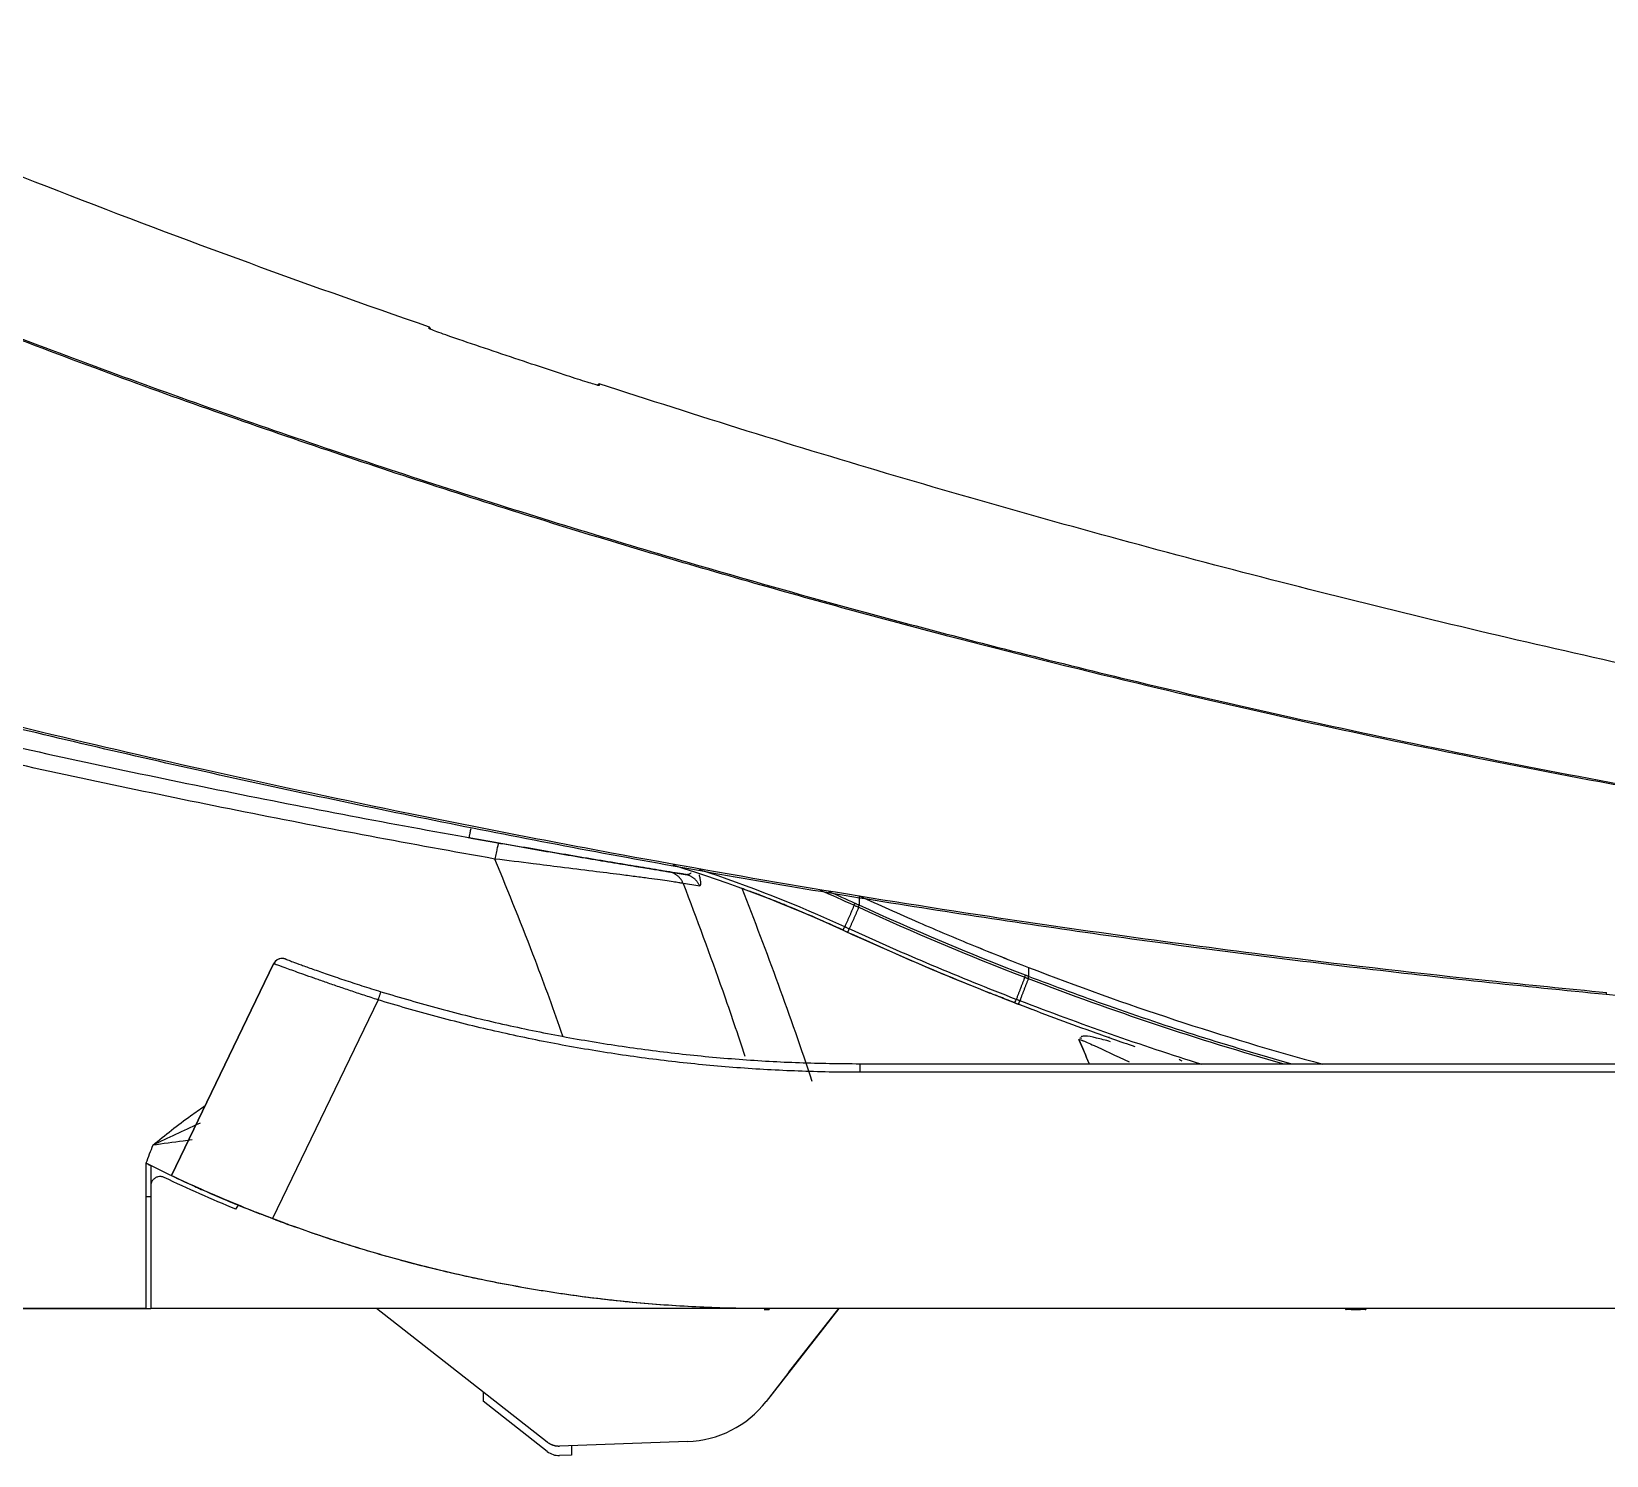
# Model space of a CAD drawing. Header units: millimetres. Extents: x -87 to 534, y -466 to 274.
# Drawn here: x 79.1 to 245.3, y -466.1 to -315.9 of the extents above; entities that cross this region are included whole.
import ezdxf

# ---------------------------------------------------------------- set-up
doc = ezdxf.new("R2010")
doc.units = ezdxf.units.MM
doc.header["$MEASUREMENT"] = 0
doc.layers.add('1', color=7, linetype='Continuous')

msp = doc.modelspace()

# ---------------------------------------------------------------- linework, layer by layer
at = {"layer": '1', "color": 157}
for p, q in [((166.411, -407.067), (166.411, -408.067)), ((105.558, -413.686), (105.558, -413.686)), ((104.648, -414.257), (93.862, -436.594)), ((93.862, -436.594), (104.648, -414.257)), ((104.648, -414.257), (104.648, -414.257)), ((184.299, -414.636), (184.299, -415.586)), ((115.665, -418.048), (104.519, -441.131)), ((166.486, -424.79), (342.022, -424.789)), ((166.486, -424.79), (166.486, -425.694)), ((342.022, -425.693), (166.486, -425.694)), ((93.862, -436.594), (93.862, -436.594)), ((91.681, -437.693), (91.681, -450.624)), ((96.587, -437.85), (96.587, -437.85)), ((91.18, -450.623), (40.031, -450.623)), ((40.257, -450.623), (91.681, -450.623)), ((91.18, -450.623), (91.18, -450.623)), ((133.515, -464.7), (115.498, -450.624)), ((267.017, -450.623), (156.317, -450.623)), ((156.388, -450.723), (156.928, -450.723)), ((164.267, -450.623), (156.604, -460.432)), ((164.267, -450.623), (156.604, -460.432)), ((346.868, -450.622), (156.784, -450.621)), ((156.928, -450.623), (156.928, -450.723)), ((159.012, -457.349), (164.267, -450.623)), ((217.74, -450.623), (217.74, -450.723)), ((217.752, -450.723), (217.74, -450.723)), ((217.752, -450.623), (217.752, -450.723)), ((217.752, -450.723), (217.812, -450.723)), ((217.812, -450.623), (217.812, -450.723)), ((218.312, -450.723), (217.812, -450.723)), ((218.312, -450.623), (218.312, -450.723)), ((218.312, -450.723), (219.312, -450.723)), ((219.312, -450.623), (219.312, -450.723)), ((219.812, -450.723), (219.312, -450.723)), ((219.812, -450.623), (219.812, -450.723)), ((219.812, -450.723), (219.872, -450.723)), ((219.872, -450.623), (219.872, -450.723)), ((219.884, -450.723), (219.872, -450.723)), ((219.884, -450.723), (219.884, -450.623)), ((159.012, -457.349), (156.604, -460.432)), ((126.738, -459.406), (126.738, -460.406)), ((133.515, -465.7), (126.738, -460.406)), ((156.604, -460.432), (156.604, -460.432)), ((148.319, -464.653), (134.816, -465.123)), ((136.075, -465.079), (136.075, -466.079)), ((136.075, -465.079), (136.075, -466.079)), ((136.075, -465.079), (136.075, -466.079)), ((136.075, -466.079), (134.816, -466.123)), ((136.075, -466.079), (134.816, -466.123)), ((136.075, -466.079), (136.075, -466.079)), ((136.075, -466.079), (136.075, -466.079))]:
    msp.add_line(p, q, dxfattribs=at)
at = {"layer": '1', "color": 8}
msp.add_line((136.075, -466.079), (136.075, -466.079), dxfattribs=at)
msp.add_line((136.075, -466.079), (136.075, -466.079), dxfattribs=at)
at = {"layer": '1', "color": 157}
for centre, radius, start, end in [((103.26, -544.374), 147.133, 65.301, 67.79156), ((298.372, -120.149), 319.809, 245.30122, 248.31653), ((105.558, -414.696), 1.01, 90.02504, 154.22428), ((105.558, -414.696), 1.01, 79.59925, 154.22428), ((147.936, -453.66), 10.999, 271.995, 322), ((134.746, -464.124), 2, 232, 271.995)]:
    msp.add_arc(centre, radius, start, end, dxfattribs=at)
for points, knots in [([(41.384, -315.883), (54.253, -321.549), (67.418, -327.032), (93.984, -337.402), (107.446, -342.34), (121.06, -347.038)], [0, 0, 0, 0, 0.5, 0.5, 1, 1, 1, 1]), ([(531.43, -409.897), (531.419, -409.899), (531.399, -409.904), (531.033, -409.936), (530.405, -409.985), (529.478, -410.055), (528.246, -410.145), (526.696, -410.257), (524.821, -410.389), (522.624, -410.54), (520.102, -410.708), (517.25, -410.892), (514.062, -411.088), (510.533, -411.295), (506.665, -411.51), (502.467, -411.728), (497.964, -411.947), (493.205, -412.163), (488.245, -412.373), (483.088, -412.575), (477.726, -412.765), (472.149, -412.94), (459.795, -413.273), (441.885, -413.541), (420.263, -413.312), (397.505, -412.669), (369.945, -411.299), (336.036, -408.366), (300.754, -404.203), (266.01, -399.075), (230.361, -392.504), (200.567, -385.942), (175.361, -379.634), (154.345, -373.891), (132.293, -367.319), (109.271, -359.824), (85.295, -351.37), (69.201, -345.047), (60.953, -341.806)], [0, 0, 0, 0, 0.0108757, 0.0218056, 0.0328122, 0.0439208, 0.0551598, 0.0665594, 0.0781215, 0.0897971, 0.1015334, 0.1133271, 0.1252159, 0.1372359, 0.1494032, 0.1617252, 0.1741827, 0.1867243, 0.1993274, 0.2120014, 0.2247696, 0.2376547, 0.2506782, 0.3080105, 0.3496163, 0.3758056, 0.4358375, 0.5007244, 0.5583964, 0.6252814, 0.6875394, 0.7501841, 0.7863151, 0.8246513, 0.8651768, 0.9078756, 0.952787, 1, 1, 1, 1]), ([(61.043, -341.648), (65.023, -343.232), (72.975, -346.396), (85.007, -350.941), (97.103, -355.334), (109.272, -359.562), (121.505, -363.628), (133.791, -367.528), (146.118, -371.261), (158.476, -374.823), (170.86, -378.216), (183.265, -381.44), (203.066, -386.312), (230.323, -392.322), (258.988, -397.601), (282.148, -401.271), (300.294, -403.843), (317.989, -406.06), (341.153, -408.616), (369.336, -411.067), (403.48, -412.798), (436.607, -413.408), (466.724, -412.992), (488.722, -412.189), (504.202, -411.46), (514.062, -410.905), (521.837, -410.406), (526.745, -410.062), (529.567, -409.856), (531.029, -409.744), (531.16, -409.729), (531.226, -409.721)], [0, 0, 0, 0, 0.022856, 0.0456695, 0.0684642, 0.0912564, 0.1140365, 0.1367904, 0.1595041, 0.1821647, 0.2047768, 0.2273454, 0.2498715, 0.3124924, 0.3747979, 0.4042306, 0.4371341, 0.4724502, 0.4993868, 0.5616798, 0.6243274, 0.6867059, 0.7494254, 0.8117279, 0.8431145, 0.8745161, 0.9056301, 0.9372583, 0.9579274, 0.9787944, 1, 1, 1, 1]), ([(124.174, -348.369), (123.892, -348.272), (123.609, -348.174), (122.972, -347.951), (122.619, -347.825), (122.003, -347.603), (121.73, -347.502), (121.317, -347.345), (121.169, -347.286), (121.071, -347.241), (121.057, -347.232), (121.06, -347.23)], [0, 0, 0, 0, 0.1728287, 0.1728287, 0.4126725, 0.4126725, 0.6540024, 0.6540024, 0.8909675, 0.8909675, 1, 1, 1, 1]), ([(121.06, -347.23), (121.06, -347.226), (121.06, -347.221), (121.06, -347.201), (121.06, -347.186), (121.06, -347.158), (121.06, -347.145), (121.06, -347.122), (121.06, -347.111), (121.06, -347.092), (121.06, -347.083), (121.06, -347.068), (121.06, -347.062), (121.06, -347.054), (121.06, -347.052), (121.06, -347.044), (121.06, -347.04), (121.06, -347.038)], [0, 0, 0, 0, 0.0351997, 0.0351997, 0.1759989, 0.1759989, 0.3167981, 0.3167981, 0.4575973, 0.4575973, 0.5983964, 0.5983964, 0.7391956, 0.7391956, 0.8095951, 0.8095951, 1, 1, 1, 1]), ([(135.628, -352.209), (135.349, -352.118), (135.071, -352.026), (133.679, -351.566), (132.566, -351.197), (130.239, -350.42), (129.025, -350.013), (126.598, -349.194), (125.386, -348.782), (124.174, -348.369)], [0, 0, 0, 0, 0.0728106, 0.0728106, 0.3640534, 0.3640534, 0.6820249, 0.6820249, 1, 1, 1, 1]), ([(138.997, -353.245), (139.003, -353.253), (138.955, -353.244), (138.764, -353.194), (138.62, -353.153), (138.242, -353.041), (137.997, -352.967), (137.422, -352.788), (137.077, -352.679), (136.368, -352.452), (135.994, -352.33), (135.628, -352.209)], [0, 0, 0, 0, 0.1816931, 0.1816931, 0.3627575, 0.3627575, 0.5630281, 0.5630281, 0.7850565, 0.7850565, 1, 1, 1, 1]), ([(138.997, -353.061), (138.997, -353.061), (138.997, -353.062), (138.997, -353.066), (138.997, -353.07), (138.997, -353.08), (138.997, -353.084), (138.997, -353.093), (138.997, -353.098), (138.997, -353.109), (138.997, -353.115), (138.997, -353.134), (138.997, -353.149), (138.997, -353.174), (138.997, -353.183), (138.997, -353.209), (138.997, -353.226), (138.997, -353.245)], [0, 0, 0, 0, 0.0490661, 0.0490661, 0.2453309, 0.2453309, 0.3434632, 0.3434632, 0.4415954, 0.4415954, 0.5397276, 0.5397276, 0.7359925, 0.7359925, 0.8341247, 0.8341247, 1, 1, 1, 1]), ([(531.226, -409.721), (525.237, -409.848), (513.401, -410.098), (495.822, -410.142), (478.582, -409.957), (461.612, -409.53), (444.864, -408.879), (428.306, -408.006), (411.915, -406.918), (395.655, -405.62), (379.473, -404.103), (363.306, -402.35), (347.106, -400.352), (330.865, -398.105), (314.599, -395.612), (298.344, -392.881), (282.129, -389.917), (265.971, -386.725), (249.874, -383.305), (233.835, -379.659), (217.853, -375.786), (201.931, -371.688), (186.076, -367.369), (170.298, -362.827), (154.597, -358.083), (144.195, -354.734), (138.997, -353.061)], [0, 0, 0, 0, 0.0451214, 0.0891803, 0.1324133, 0.1749932, 0.2170551, 0.2586678, 0.2998929, 0.3407968, 0.3815353, 0.4223234, 0.4632912, 0.5044872, 0.5458324, 0.5872462, 0.6286506, 0.6699985, 0.7113136, 0.7526092, 0.7938983, 0.8351842, 0.8764511, 0.9176834, 0.9588659, 1, 1, 1, 1]), ([(37.493, -378.774), (41.381, -379.84), (49.851, -382.164), (63.684, -385.757), (79.688, -389.711), (97.89, -393.924), (118.315, -398.303), (145.933, -403.7), (177.103, -408.948), (207.996, -413.205), (229.709, -415.734), (241.107, -416.863), (245.26, -417.275)], [0, 0, 0, 0, 0.0576481, 0.1256011, 0.2038094, 0.2922419, 0.3908989, 0.4998269, 0.6904173, 0.8374524, 0.9407747, 1, 1, 1, 1]), ([(245.22, -417.493), (240.847, -417.059), (232.098, -416.191), (218.971, -414.704), (205.841, -413.083), (192.711, -411.312), (179.583, -409.396), (166.46, -407.333), (153.344, -405.123), (135.935, -401.992), (114.257, -397.726), (88.472, -392.052), (62.821, -385.861), (45.936, -381.289), (37.463, -378.995)], [0, 0, 0, 0, 0.0623736, 0.1247661, 0.1871898, 0.2496568, 0.3121792, 0.3747691, 0.4374383, 0.5001987, 0.6248886, 0.7500482, 0.874575, 1, 1, 1, 1]), ([(37.201, -381.718), (41.339, -382.772), (49.811, -384.927), (62.684, -388.014), (75.786, -391.014), (88.91, -393.863), (102.053, -396.563), (115.106, -399.104), (123.798, -400.672), (128.086, -401.445)], [0, 0, 0, 0, 0.1385553, 0.2836459, 0.4283121, 0.5725893, 0.7165133, 0.8601203, 1, 1, 1, 1]), ([(127.999, -403.193), (123.603, -402.403), (114.795, -400.819), (101.612, -398.258), (88.428, -395.557), (75.25, -392.703), (62.082, -389.696), (48.922, -386.548), (40.19, -384.329), (35.815, -383.217)], [0, 0, 0, 0, 0.1413745, 0.2832213, 0.4255538, 0.5683849, 0.7117279, 0.8555953, 1, 1, 1, 1]), ([(148.056, -404.812), (147.711, -404.757), (147.012, -404.645), (145.476, -404.397), (142.559, -403.922), (137.806, -403.133), (132.657, -402.25), (128.446, -401.511), (126.332, -401.133), (125.271, -400.944)], [0, 0, 0, 0, 0.0621811, 0.126099, 0.2516271, 0.5016949, 0.7507953, 0.8748808, 1, 1, 1, 1]), ([(128.403, -401.502), (128.929, -401.595), (129.967, -401.778), (132.042, -402.141), (134.603, -402.584), (137.561, -403.087), (140.287, -403.544), (142.662, -403.938), (143.928, -404.145), (144.457, -404.231), (144.46, -404.232)], [0, 0, 0, 0, 0.0845262, 0.16677, 0.333342, 0.5003365, 0.6665279, 0.8333275, 0.9992058, 1, 1, 1, 1]), ([(147.852, -405.772), (147.784, -405.761), (147.646, -405.738), (147.147, -405.651), (146.421, -405.536), (145.447, -405.395), (144.239, -405.232), (142.809, -405.05), (140.879, -404.807), (138.269, -404.471), (135.158, -404.088), (131.675, -403.642), (129.345, -403.358), (127.999, -403.193)], [0, 0, 0, 0, 0.0662428, 0.1343927, 0.2044146, 0.2761948, 0.3495567, 0.4242785, 0.500116, 0.6187674, 0.7500481, 0.8556601, 1, 1, 1, 1]), ([(135.175, -421.871), (134.229, -419.208), (131.968, -412.932), (129.451, -406.755), (127.999, -403.193)], [0, 0, 0, 0, 0.4235104, 1, 1, 1, 1]), ([(144.46, -404.232), (144.984, -404.317), (145.62, -404.42), (146.145, -404.505), (146.259, -404.523), (146.315, -404.533)], [0, 0, 0, 0, 0.4976916, 0.7490279, 1, 1, 1, 1]), ([(148.056, -404.812), (148.191, -404.816), (148.445, -404.823), (148.63, -404.696), (148.704, -404.616)], [0, 0, 0, 0, 0.5298375, 1, 1, 1, 1]), ([(149.533, -404.845), (149.565, -404.985), (149.658, -405.416), (149.732, -405.95), (149.641, -406.019), (149.597, -406.053)], [0, 0, 0, 0, 0.179595, 0.5977482, 1, 1, 1, 1]), ([(147.852, -405.772), (149.272, -409.536), (151.549, -415.572), (153.599, -421.688), (154.357, -423.995)], [0, 0, 0, 0, 0.6236121, 1, 1, 1, 1]), ([(157.799, -407.722), (157.57, -407.63), (157.029, -407.416), (156.039, -407.03), (155.208, -406.716), (154.81, -406.567)], [0, 0, 0, 0, 0.3387755, 0.6866529, 1, 1, 1, 1]), ([(166.411, -407.067), (168.502, -408.029), (170.604, -408.968), (174.63, -410.714), (176.552, -411.525), (180.413, -413.109), (182.353, -413.882), (184.299, -414.636)], [0, 0, 0, 0, 0.3555682, 0.3555682, 0.6777072, 0.6777072, 1, 1, 1, 1]), ([(158.803, -408.127), (158.789, -408.121), (158.712, -408.09), (158.433, -407.976), (158.043, -407.819), (157.805, -407.724), (157.799, -407.722)], [0, 0, 0, 0, 0.1256229, 0.5571794, 0.989729, 1, 1, 1, 1]), ([(165.896, -408.069), (165.936, -408.088), (165.976, -408.106), (166.055, -408.143), (166.095, -408.161), (166.175, -408.198), (166.215, -408.216), (166.294, -408.252), (166.332, -408.269), (166.37, -408.287)], [0, 0, 0, 0, 0.2526068, 0.2526068, 0.5052135, 0.5052135, 0.7578203, 0.7578203, 1, 1, 1, 1]), ([(166.411, -408.067), (166.411, -408.067), (166.411, -408.067), (166.389, -408.057), (166.366, -408.046), (166.304, -408.018), (166.264, -407.999), (166.184, -407.963), (166.144, -407.944), (166.065, -407.908), (166.025, -407.889), (165.985, -407.871)], [0, 0, 0, 0, 0.0001278, 0.0001278, 0.1574897, 0.1574897, 0.4383265, 0.4383265, 0.7191632, 0.7191632, 1, 1, 1, 1]), ([(165.373, -410.568), (165.333, -410.549), (165.293, -410.531), (165.213, -410.494), (165.173, -410.476), (165.093, -410.439), (165.053, -410.421), (164.974, -410.385), (164.934, -410.366), (164.895, -410.348)], [0, 0, 0, 0, 0.250835, 0.250835, 0.50167, 0.50167, 0.752505, 0.752505, 1, 1, 1, 1]), ([(164.74, -410.701), (164.744, -410.703), (164.748, -410.704), (164.792, -410.725), (164.832, -410.743), (164.912, -410.78), (164.952, -410.798), (165.032, -410.835), (165.072, -410.853), (165.152, -410.89), (165.192, -410.908), (165.232, -410.927)], [0, 0, 0, 0, 0.0237518, 0.0237518, 0.2678138, 0.2678138, 0.5118759, 0.5118759, 0.7559379, 0.7559379, 1, 1, 1, 1]), ([(165.232, -410.927), (168.153, -412.238), (173.971, -414.849), (179.902, -417.197), (182.854, -418.366)], [0, 0, 0, 0, 0.5022116, 1, 1, 1, 1]), ([(115.665, -418.048), (115.172, -417.889), (114.189, -417.57), (112.752, -417.091), (111.376, -416.624), (110.082, -416.178), (108.891, -415.761), (107.51, -415.271), (106.09, -414.756), (104.899, -414.326), (104.734, -414.281), (104.648, -414.257)], [0, 0, 0, 0, 0.0840725, 0.1678159, 0.2512686, 0.3344693, 0.4174568, 0.5002707, 0.6543716, 0.8209009, 1, 1, 1, 1]), ([(105.927, -413.756), (105.941, -413.761), (105.985, -413.778), (106.225, -413.868), (106.71, -414.05), (107.517, -414.348), (108.752, -414.795), (110.268, -415.33), (112.026, -415.928), (113.944, -416.559), (115.291, -416.979), (115.962, -417.189)], [0, 0, 0, 0, 0.0636094, 0.148603, 0.2346564, 0.3628116, 0.4895335, 0.6161793, 0.7442203, 0.8725352, 1, 1, 1, 1]), ([(183.89, -415.667), (183.921, -415.679), (183.952, -415.691), (184.015, -415.715), (184.046, -415.727), (184.109, -415.751), (184.14, -415.764), (184.201, -415.787), (184.231, -415.799), (184.262, -415.81)], [0, 0, 0, 0, 0.2524315, 0.2524315, 0.5048631, 0.5048631, 0.7572947, 0.7572947, 1, 1, 1, 1]), ([(184.299, -415.586), (184.299, -415.586), (184.299, -415.586), (184.283, -415.58), (184.267, -415.574), (184.22, -415.556), (184.189, -415.544), (184.126, -415.52), (184.095, -415.507), (184.032, -415.483), (184.001, -415.471), (183.97, -415.459)], [0, 0, 0, 0, 0.0001578, 0.0001578, 0.1457273, 0.1457273, 0.4304849, 0.4304849, 0.7152425, 0.7152425, 1, 1, 1, 1]), ([(211.947, -424.787), (205.483, -422.966), (196.206, -420.046), (187.106, -416.638), (184.299, -415.586)], [0, 0, 0, 0, 0.6915108, 1, 1, 1, 1]), ([(115.962, -417.189), (118.025, -417.799), (122.145, -419.019), (128.403, -420.552), (134.697, -421.863), (141.025, -422.932), (147.376, -423.764), (153.742, -424.353), (160.114, -424.722), (164.363, -424.767), (166.486, -424.79)], [0, 0, 0, 0, 0.1258576, 0.2514664, 0.3768283, 0.5019452, 0.6268189, 0.7514513, 0.8758444, 1, 1, 1, 1]), ([(182.855, -418.366), (182.532, -418.241), (181.888, -417.991), (181.17, -417.708), (180.64, -417.499), (180.299, -417.364), (180.239, -417.34), (180.209, -417.328)], [0, 0, 0, 0, 0.2010579, 0.4011282, 0.600668, 0.8001382, 1, 1, 1, 1]), ([(182.854, -418.366), (182.855, -418.366), (182.855, -418.367), (182.886, -418.379), (182.918, -418.391), (182.98, -418.415), (183.012, -418.427), (183.074, -418.451), (183.106, -418.464), (183.168, -418.488), (183.199, -418.5), (183.231, -418.512)], [0, 0, 0, 0, 0.0020826, 0.0020826, 0.251562, 0.251562, 0.5010413, 0.5010413, 0.7505207, 0.7505207, 1, 1, 1, 1]), ([(183.367, -418.15), (183.335, -418.138), (183.304, -418.126), (183.241, -418.102), (183.21, -418.089), (183.147, -418.065), (183.116, -418.053), (183.054, -418.029), (183.023, -418.017), (182.993, -418.005)], [0, 0, 0, 0, 0.2511926, 0.2511926, 0.5023852, 0.5023852, 0.7535777, 0.7535777, 1, 1, 1, 1]), ([(183.231, -418.512), (185.755, -419.464), (189.829, -421), (193.939, -422.439), (195.507, -422.973)], [0, 0, 0, 0, 0.6195745, 1, 1, 1, 1]), ([(336.681, -424.818), (330.368, -424.413), (315.416, -423.405), (292.332, -421.665), (268.178, -419.646), (252.628, -418.188), (245.22, -417.493)], [0, 0, 0, 0, 0.2080256, 0.4916147, 0.7577946, 1, 1, 1, 1]), ([(192.948, -422.465), (192.402, -422.312), (191.308, -422.017), (190.327, -421.842), (189.949, -421.892), (189.845, -421.943), (189.826, -421.955)], [0, 0, 0, 0, 0.334887, 0.73355, 0.9472114, 1, 1, 1, 1]), ([(189.904, -422.112), (189.833, -422.103), (189.749, -422.098), (189.697, -422.109), (189.683, -422.114)], [0, 0, 0, 0, 0.6750626, 1, 1, 1, 1]), ([(189.951, -422.326), (190.224, -422.432), (190.655, -422.621), (192.159, -423.31), (193.451, -423.922), (194.899, -424.604)], [0, 0, 0, 0, 0.3784822, 0.3784822, 1, 1, 1, 1]), ([(91.89, -433.388), (92.551, -432.854), (93.873, -431.785), (95.687, -430.413), (96.89, -429.571), (97.402, -429.229), (97.438, -429.205)], [0, 0, 0, 0, 0.366687, 0.7339668, 0.9813869, 1, 1, 1, 1]), ([(96.904, -431.062), (96.844, -431.089), (95.167, -431.837), (93.499, -432.627), (91.89, -433.388)], [0, 0, 0, 0, 0.0361983, 1, 1, 1, 1]), ([(96.046, -432.822), (95.738, -432.863), (94.375, -433.046), (92.973, -433.239), (91.89, -433.388)], [0, 0, 0, 0, 0.2278503, 1, 1, 1, 1]), ([(93.113, -436.791), (93.011, -436.742), (92.9, -436.711), (92.676, -436.687), (92.56, -436.694), (92.341, -436.746), (92.234, -436.791), (92.045, -436.913), (91.959, -436.992), (91.822, -437.169), (91.767, -437.271), (91.699, -437.479), (91.681, -437.586), (91.681, -437.693)], [0, 0, 0, 0, 0.1686668, 0.1686668, 0.3373182, 0.3373182, 0.5061458, 0.5061458, 0.6745071, 0.6745071, 0.841873, 0.841873, 1, 1, 1, 1]), ([(104.519, -441.131), (101.609, -440.026), (98.849, -438.859), (94.969, -437.13), (93.862, -436.594), (93.862, -436.594)], [0, 0, 0, 0, 0.5, 0.5, 1, 1, 1, 1]), ([(93.862, -436.594), (93.862, -436.594), (94.709, -437.003), (96.521, -437.821), (96.764, -437.93), (97.019, -438.043)], [0, 0, 0, 0, 0.8732974, 0.8732974, 1, 1, 1, 1]), ([(96.587, -437.85), (96.587, -437.85), (97.229, -438.143), (99.622, -439.176), (101.303, -439.882), (103.201, -440.623)], [0, 0, 0, 0, 0.5, 0.5, 1, 1, 1, 1]), ([(104.647, -441.179), (102.457, -440.35), (100.371, -439.493), (97.429, -438.234), (96.587, -437.85), (96.587, -437.85)], [0, 0, 0, 0, 0.5, 0.5, 1, 1, 1, 1]), ([(106.172, -441.746), (106.172, -441.746), (106.098, -441.72), (105.817, -441.617), (105.606, -441.539), (105.077, -441.341), (104.752, -441.219), (104.029, -440.944), (103.619, -440.787), (103.201, -440.623)], [0, 0, 0, 0, 0.2491216, 0.2491216, 0.4982918, 0.4982918, 0.7467186, 0.7467186, 1, 1, 1, 1]), ([(156.071, -450.623), (145.346, -450.623), (134.621, -450.623), (118.535, -450.624), (113.154, -450.624), (102.409, -450.624), (97.046, -450.624), (91.681, -450.624)], [0, 0, 0, 0, 0.4980943, 0.4980943, 0.7490472, 0.7490472, 1, 1, 1, 1])]:
    msp.add_open_spline(points, degree=3, knots=knots, dxfattribs=at)
for points, degree in [([(121.249, -347.304), (121.155, -347.171), (121.06, -347.038)], 2), ([(138.997, -353.061), (138.899, -353.132), (138.802, -353.203)], 2), ([(128.086, -401.445), (128.192, -401.464), (128.298, -401.483), (128.403, -401.502)], 3), ([(146.315, -404.533), (146.942, -404.634), (147.522, -404.727), (148.056, -404.812)], 3), ([(146.758, -403.818), (152.893, -405.717), (158.903, -408.016), (164.74, -410.701)], 3), ([(164.895, -410.348), (159.907, -408.055), (154.794, -406.041), (149.584, -404.318)], 3), ([(149.597, -406.053), (149.061, -405.967), (148.48, -405.873), (147.852, -405.772)], 3), ([(154.297, -406.375), (154.209, -406.342), (154.109, -406.305), (153.996, -406.263)], 3), ([(154.03, -406.268), (156.684, -412.982), (159.153, -419.769), (161.432, -426.614)], 3), ([(154.794, -406.558), (154.81, -406.565), (154.827, -406.573)], 2), ([(162.272, -406.465), (163.486, -406.984), (164.694, -407.519), (165.896, -408.069)], 3), ([(165.985, -407.871), (165.065, -407.449), (164.141, -407.037), (163.213, -406.634)], 3), ([(166.411, -407.067), (166.623, -407.164), (166.835, -407.261), (167.046, -407.358)], 3), ([(165.896, -408.069), (165.395, -409.209), (164.895, -410.348)], 2), ([(166.37, -408.287), (165.872, -409.427), (165.373, -410.568)], 2), ([(165.896, -408.069), (165.922, -408.008), (165.954, -407.939), (165.985, -407.871)], 3), ([(166.37, -408.287), (166.381, -408.218), (166.396, -408.142), (166.411, -408.067)], 3), ([(166.37, -408.287), (172.134, -410.916), (177.976, -413.382), (183.89, -415.667)], 3), ([(183.97, -415.459), (178.043, -413.17), (172.187, -410.703), (166.411, -408.067)], 3), ([(164.747, -410.704), (164.739, -410.701), (164.8, -410.545), (164.888, -410.345)], 3), ([(182.993, -418.005), (177.046, -415.702), (171.168, -413.221), (165.373, -410.568)], 3), ([(105.963, -413.77), (105.851, -413.737), (105.74, -413.703)], 2), ([(178.473, -412.313), (180.407, -413.107), (182.35, -413.88), (184.299, -414.636)], 3), ([(184.299, -414.636), (194.469, -418.576), (204.831, -421.981), (215.323, -424.841)], 3), ([(183.89, -415.667), (183.441, -416.836), (182.993, -418.005)], 2), ([(184.262, -415.81), (183.814, -416.98), (183.367, -418.15)], 2), ([(184.261, -415.81), (184.272, -415.741), (184.286, -415.663), (184.299, -415.586)], 3), ([(184.262, -415.81), (193.137, -419.209), (202.118, -422.215), (211.207, -424.804)], 3), ([(182.856, -418.367), (182.854, -418.366), (182.913, -418.21), (182.991, -418.005)], 3), ([(184.652, -419.056), (184.149, -418.865), (183.694, -418.69), (183.25, -418.519)], 3), ([(202.603, -424.875), (196.126, -422.84), (189.711, -420.598), (183.367, -418.15)], 3), ([(192.747, -421.962), (192.755, -421.982), (192.763, -422.001), (192.771, -422.02)], 3), ([(189.607, -422.244), (189.589, -422.202), (189.708, -422.231), (189.951, -422.326)], 3), ([(189.607, -422.244), (189.968, -423.093), (190.328, -423.942), (190.688, -424.791)], 3), ([(190.684, -424.779), (190.325, -423.932), (189.966, -423.087), (189.608, -422.244)], 3), ([(190.063, -422.311), (190.04, -422.321), (190.019, -422.332), (189.999, -422.345)], 3), ([(200.501, -424.531), (200.398, -424.473), (200.296, -424.415), (200.193, -424.357)], 3), ([(91.89, -433.388), (91.654, -434.022), (91.417, -434.656), (91.18, -435.291)], 3), ([(98.578, -438.724), (96.491, -437.824), (93.889, -436.642), (91.18, -435.291)], 3), ([(91.18, -435.291), (91.18, -440.401), (91.18, -445.512), (91.18, -450.623)], 3), ([(91.18, -435.291), (91.18, -435.291), (91.18, -435.291)], 2), ([(91.18, -435.291), (91.18, -440.401), (91.18, -445.512), (91.18, -450.623)], 3), ([(91.483, -435.441), (91.382, -435.391), (91.281, -435.341), (91.18, -435.291)], 3), ([(91.483, -435.441), (91.55, -435.475), (91.617, -435.508), (91.684, -435.541)], 3), ([(91.681, -435.54), (91.681, -436.258), (91.681, -436.976), (91.681, -437.693)], 3), ([(100.674, -440.149), (98.123, -439.101), (95.601, -437.981), (93.113, -436.791)], 3), ([(91.681, -438.824), (91.514, -438.824), (91.346, -438.824), (91.178, -438.824)], 3), ([(100.673, -440.148), (100.761, -440.004), (100.849, -439.86), (100.937, -439.716)], 3), ([(103.365, -440.687), (103.365, -440.687), (102.921, -440.519), (102.102, -440.191)], 3), ([(104.856, -441.261), (105.708, -441.583), (106.172, -441.746), (106.172, -441.746)], 3)]:
    msp.add_open_spline(points, degree=degree, dxfattribs=at)
for points, weights in [([(125.271, -400.944), (125.286, -400.947), (125.475, -399.966)], [0.999999878181, 0.878766234497, 0.857894139956]), ([(128.403, -401.502), (128.314, -401.486), (127.999, -403.193)], [0.999999880765, 0.733876077306, 0.951354705591]), ([(147.852, -405.772), (147.436, -404.714), (146.315, -404.533)], [0.866938681108, 0.809279117505, 0.999998568999]), ([(149.597, -406.053), (149.179, -404.992), (148.056, -404.812)], [0.867129383438, 0.808964877249, 0.999998335349]), ([(165.232, -410.927), (165.219, -410.921), (165.373, -410.568)], [1, 0.851463928947, 1]), ([(183.89, -415.667), (183.927, -415.569), (183.97, -415.459)], [1, 0.973476879003, 1]), ([(115.962, -417.189), (115.935, -417.18), (115.665, -418.048)], [1, 0.727427310278, 0.962178562594]), ([(166.486, -425.694), (140.5, -425.695), (115.665, -418.048)], [0.853553390602, 0.853552986434, 0.872875022603]), ([(183.231, -418.512), (183.228, -418.511), (183.367, -418.15)], [1, 0.85077039753, 1]), ([(156.784, -450.621), (129.772, -450.715), (104.519, -441.131)], [0.853555956955, 0.853281976528, 0.882257683356]), ([(156.282, -450.622), (129.601, -450.623), (104.647, -441.179)], [0.853553390743, 0.853551323887, 0.882106068495]), ([(133.515, -464.7), (134.088, -465.148), (134.816, -465.123)], [0.855183760579, 0.869005321105, 1])]:
    msp.add_rational_spline(points, weights, degree=2, dxfattribs=at)
msp.add_rational_spline([(245.22, -417.493), (245.239, -417.495), (245.258, -417.296), (245.259, -417.285), (245.26, -417.275)], [1.00000001485, 0.707106773764, 1, 0.978966876625, 0.960954596686], degree=2, knots=[3.1415926, 3.1415926, 3.1415926, 4.712389, 4.712389, 4.8251903, 4.8251903, 4.8251903], dxfattribs=at)

doc.saveas('drawing.dxf')
